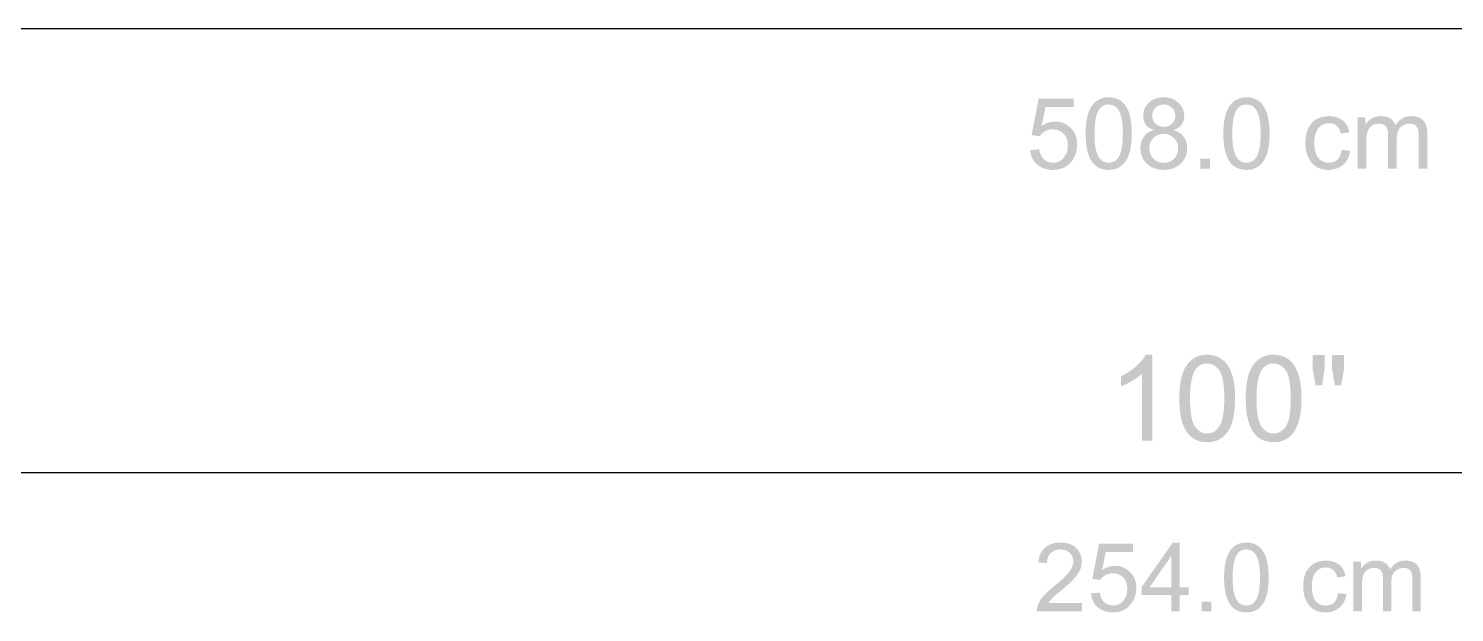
# Model space of a CAD drawing. Header units: inches. Extents: x 0 to 700, y 0 to 895.
# Drawn here: x 80.1 to 125.13, y 849.58 to 868 of the extents above; entities that cross this region are included whole.
import ezdxf

# ---------------------------------------------------------------- set-up
doc = ezdxf.new("R2010")
doc.units = ezdxf.units.IN
doc.header["$MEASUREMENT"] = 0
doc.layers.add('A-DIMS-IMP', color=7, linetype='Continuous', lineweight=13)
doc.layers.add('A-DIMS-MET', color=7, linetype='Continuous', lineweight=13)

msp = doc.modelspace()

# ---------------------------------------------------------------- hatches: boundary and pattern name
at = {"layer": 'A-DIMS-IMP'}
h = msp.add_hatch(color=7, dxfattribs=at)
h.paths.add_polyline_path([(115.589, 855), (115.258, 855), (115.258, 857.112), (115.193, 857.055), (115.119, 856.998), (115.036, 856.941), (114.944, 856.884), (114.849, 856.831), (114.759, 856.784), (114.674, 856.745), (114.595, 856.713), (114.595, 857.033), (114.729, 857.102), (114.855, 857.178), (114.972, 857.261), (115.081, 857.35), (115.177, 857.442), (115.259, 857.533), (115.325, 857.623), (115.376, 857.711), (115.589, 857.711), (115.589, 855)])
h.paths.add_polyline_path([(116.438, 856.332), (116.44, 856.448), (116.444, 856.559), (116.452, 856.664), (116.463, 856.764), (116.477, 856.857), (116.494, 856.945), (116.514, 857.026), (116.537, 857.102), (116.563, 857.173), (116.592, 857.24), (116.624, 857.303), (116.659, 857.361), (116.697, 857.415), (116.738, 857.465), (116.782, 857.511), (116.83, 857.553), (116.88, 857.59), (116.933, 857.622), (116.989, 857.649), (117.049, 857.671), (117.112, 857.689), (117.177, 857.701), (117.246, 857.709), (117.319, 857.711), (117.424, 857.706), (117.523, 857.689), (117.614, 857.662), (117.7, 857.624), (117.778, 857.575), (117.849, 857.517), (117.914, 857.449), (117.971, 857.371), (118.021, 857.284), (118.066, 857.188), (118.105, 857.084), (118.138, 856.97), (118.152, 856.908), (118.165, 856.841), (118.175, 856.769), (118.184, 856.692), (118.19, 856.61), (118.195, 856.522), (118.198, 856.429), (118.199, 856.332), (118.197, 856.216), (118.193, 856.105), (118.185, 856.001), (118.175, 855.902), (118.161, 855.809), (118.144, 855.722), (118.124, 855.64), (118.101, 855.564), (118.075, 855.494), (118.046, 855.427), (118.014, 855.364), (117.98, 855.306), (117.942, 855.251), (117.9, 855.201), (117.856, 855.155), (117.809, 855.113), (117.759, 855.076), (117.706, 855.044), (117.649, 855.016), (117.59, 854.994), (117.527, 854.976), (117.46, 854.964), (117.391, 854.956), (117.319, 854.954), (117.224, 854.958), (117.134, 854.971), (117.049, 854.993), (116.97, 855.024), (116.896, 855.063), (116.827, 855.111), (116.764, 855.168), (116.705, 855.234), (116.643, 855.325), (116.588, 855.429), (116.543, 855.546), (116.505, 855.677), (116.476, 855.821), (116.455, 855.978), (116.442, 856.148), (116.438, 856.332)])
h.paths.add_polyline_path([(116.779, 856.332), (116.781, 856.172), (116.789, 856.027), (116.801, 855.895), (116.818, 855.778), (116.84, 855.674), (116.866, 855.584), (116.898, 855.509), (116.935, 855.447), (116.975, 855.395), (117.017, 855.35), (117.062, 855.313), (117.108, 855.282), (117.158, 855.257), (117.209, 855.24), (117.263, 855.23), (117.319, 855.227), (117.375, 855.23), (117.428, 855.24), (117.48, 855.258), (117.529, 855.282), (117.576, 855.313), (117.62, 855.351), (117.663, 855.396), (117.703, 855.448), (117.739, 855.51), (117.771, 855.586), (117.797, 855.675), (117.819, 855.779), (117.836, 855.896), (117.848, 856.028), (117.856, 856.173), (117.858, 856.332), (117.856, 856.491), (117.848, 856.637), (117.836, 856.769), (117.819, 856.886), (117.797, 856.99), (117.771, 857.08), (117.739, 857.156), (117.703, 857.217), (117.662, 857.269), (117.62, 857.313), (117.575, 857.351), (117.528, 857.382), (117.478, 857.406), (117.426, 857.423), (117.372, 857.433), (117.315, 857.437), (117.259, 857.434), (117.206, 857.425), (117.157, 857.409), (117.11, 857.388), (117.065, 857.361), (117.024, 857.328), (116.986, 857.289), (116.95, 857.243), (116.91, 857.175), (116.875, 857.094), (116.846, 856.999), (116.822, 856.892), (116.803, 856.771), (116.79, 856.638), (116.782, 856.491), (116.779, 856.332)])
h.paths.add_polyline_path([(118.536, 856.332), (118.537, 856.448), (118.542, 856.559), (118.55, 856.664), (118.561, 856.764), (118.574, 856.857), (118.591, 856.945), (118.611, 857.026), (118.634, 857.102), (118.661, 857.173), (118.69, 857.24), (118.722, 857.303), (118.757, 857.361), (118.795, 857.415), (118.836, 857.465), (118.88, 857.511), (118.927, 857.553), (118.977, 857.59), (119.031, 857.622), (119.087, 857.649), (119.147, 857.671), (119.209, 857.689), (119.275, 857.701), (119.344, 857.709), (119.416, 857.711), (119.522, 857.706), (119.62, 857.689), (119.712, 857.662), (119.798, 857.624), (119.876, 857.575), (119.947, 857.517), (120.011, 857.449), (120.068, 857.371), (120.119, 857.284), (120.164, 857.188), (120.203, 857.084), (120.236, 856.97), (120.25, 856.908), (120.262, 856.841), (120.273, 856.769), (120.281, 856.692), (120.288, 856.61), (120.293, 856.522), (120.296, 856.429), (120.297, 856.332), (120.295, 856.216), (120.291, 856.105), (120.283, 856.001), (120.272, 855.902), (120.259, 855.809), (120.242, 855.722), (120.222, 855.64), (120.199, 855.564), (120.173, 855.494), (120.144, 855.427), (120.112, 855.364), (120.077, 855.306), (120.039, 855.251), (119.998, 855.201), (119.954, 855.155), (119.907, 855.113), (119.857, 855.076), (119.804, 855.044), (119.747, 855.016), (119.687, 854.994), (119.624, 854.976), (119.558, 854.964), (119.489, 854.956), (119.416, 854.954), (119.321, 854.958), (119.232, 854.971), (119.147, 854.993), (119.068, 855.024), (118.994, 855.063), (118.925, 855.111), (118.861, 855.168), (118.803, 855.234), (118.74, 855.325), (118.686, 855.429), (118.64, 855.546), (118.603, 855.677), (118.574, 855.821), (118.553, 855.978), (118.54, 856.148), (118.536, 856.332)])
h.paths.add_polyline_path([(118.877, 856.332), (118.879, 856.172), (118.886, 856.027), (118.899, 855.895), (118.916, 855.778), (118.937, 855.674), (118.964, 855.584), (118.996, 855.509), (119.032, 855.447), (119.072, 855.395), (119.115, 855.35), (119.159, 855.313), (119.206, 855.282), (119.255, 855.257), (119.307, 855.24), (119.36, 855.23), (119.416, 855.227), (119.472, 855.23), (119.526, 855.24), (119.577, 855.258), (119.626, 855.282), (119.673, 855.313), (119.718, 855.351), (119.76, 855.396), (119.8, 855.448), (119.837, 855.51), (119.868, 855.586), (119.895, 855.675), (119.917, 855.779), (119.934, 855.896), (119.946, 856.028), (119.954, 856.173), (119.956, 856.332), (119.954, 856.491), (119.946, 856.637), (119.934, 856.769), (119.917, 856.886), (119.895, 856.99), (119.868, 857.08), (119.837, 857.156), (119.8, 857.217), (119.76, 857.269), (119.718, 857.313), (119.673, 857.351), (119.626, 857.382), (119.576, 857.406), (119.524, 857.423), (119.469, 857.433), (119.413, 857.437), (119.357, 857.434), (119.304, 857.425), (119.254, 857.409), (119.207, 857.388), (119.163, 857.361), (119.122, 857.328), (119.083, 857.289), (119.048, 857.243), (119.008, 857.175), (118.973, 857.094), (118.944, 856.999), (118.919, 856.892), (118.901, 856.771), (118.887, 856.638), (118.879, 856.491), (118.877, 856.332)])
h.paths.add_polyline_path([(120.742, 856.744), (120.65, 857.258), (120.65, 857.7), (121.028, 857.7), (121.028, 857.258), (120.945, 856.744), (120.742, 856.744)])
h.paths.add_polyline_path([(121.352, 856.744), (121.262, 857.258), (121.262, 857.7), (121.639, 857.7), (121.639, 857.258), (121.551, 856.744), (121.352, 856.744)])
at = {"layer": 'A-DIMS-MET'}
h = msp.add_hatch(color=7, dxfattribs=at)
h.paths.add_polyline_path([(112.094, 864.926), (112.145, 864.959), (112.197, 864.988), (112.249, 865.012), (112.302, 865.032), (112.356, 865.047), (112.409, 865.058), (112.464, 865.065), (112.518, 865.067), (112.587, 865.064), (112.654, 865.054), (112.718, 865.039), (112.78, 865.017), (112.84, 864.989), (112.897, 864.955), (112.953, 864.915), (113.006, 864.869), (113.055, 864.817), (113.097, 864.762), (113.132, 864.702), (113.162, 864.638), (113.184, 864.57), (113.201, 864.498), (113.21, 864.421), (113.214, 864.341), (113.21, 864.259), (113.2, 864.181), (113.184, 864.105), (113.161, 864.033), (113.131, 863.964), (113.095, 863.898), (113.052, 863.835), (113.003, 863.775), (112.948, 863.72), (112.889, 863.673), (112.826, 863.633), (112.759, 863.6), (112.688, 863.575), (112.613, 863.556), (112.533, 863.545), (112.45, 863.542), (112.381, 863.544), (112.315, 863.552), (112.25, 863.564), (112.189, 863.581), (112.129, 863.604), (112.072, 863.631), (112.018, 863.663), (111.965, 863.7), (111.917, 863.742), (111.874, 863.789), (111.836, 863.84), (111.804, 863.896), (111.777, 863.957), (111.756, 864.023), (111.74, 864.093), (111.73, 864.168), (112.017, 864.19), (112.027, 864.138), (112.04, 864.09), (112.055, 864.046), (112.072, 864.004), (112.092, 863.966), (112.115, 863.932), (112.14, 863.9), (112.167, 863.873), (112.228, 863.827), (112.295, 863.794), (112.369, 863.774), (112.45, 863.768), (112.501, 863.77), (112.549, 863.778), (112.595, 863.79), (112.639, 863.807), (112.68, 863.83), (112.719, 863.857), (112.755, 863.889), (112.789, 863.926), (112.819, 863.967), (112.846, 864.01), (112.868, 864.055), (112.886, 864.102), (112.9, 864.152), (112.911, 864.204), (112.917, 864.258), (112.919, 864.315), (112.917, 864.372), (112.91, 864.426), (112.9, 864.477), (112.886, 864.525), (112.867, 864.57), (112.844, 864.612), (112.817, 864.651), (112.786, 864.686), (112.751, 864.718), (112.715, 864.746), (112.675, 864.769), (112.634, 864.788), (112.59, 864.803), (112.543, 864.814), (112.495, 864.82), (112.444, 864.822), (112.379, 864.819), (112.319, 864.809), (112.262, 864.792), (112.21, 864.768), (112.161, 864.738), (112.116, 864.701), (112.075, 864.657), (112.037, 864.607), (111.777, 864.637), (111.996, 865.789), (113.107, 865.789), (113.107, 865.524), (112.214, 865.524), (112.094, 864.926)])
h.paths.add_polyline_path([(114.208, 865.831), (114.297, 865.826), (114.38, 865.813), (114.457, 865.79), (114.528, 865.759), (114.594, 865.719), (114.653, 865.67), (114.708, 865.611), (114.756, 865.544), (114.799, 865.468), (114.836, 865.383), (114.867, 865.289), (114.893, 865.186), (114.913, 865.074), (114.927, 864.953), (114.936, 864.823), (114.939, 864.685), (114.936, 864.545), (114.927, 864.414), (114.912, 864.292), (114.892, 864.18), (114.865, 864.077), (114.833, 863.983), (114.794, 863.899), (114.75, 863.824), (114.7, 863.758), (114.645, 863.7), (114.585, 863.652), (114.52, 863.612), (114.45, 863.581), (114.375, 863.559), (114.294, 863.546), (114.208, 863.542), (114.12, 863.546), (114.038, 863.56), (113.961, 863.582), (113.889, 863.613), (113.824, 863.653), (113.764, 863.703), (113.71, 863.761), (113.662, 863.828), (113.619, 863.903), (113.582, 863.988), (113.551, 864.082), (113.525, 864.185), (113.505, 864.296), (113.491, 864.417), (113.482, 864.546), (113.48, 864.685), (113.482, 864.825), (113.491, 864.956), (113.506, 865.077), (113.527, 865.19), (113.553, 865.293), (113.586, 865.387), (113.624, 865.472), (113.668, 865.547), (113.718, 865.614), (113.773, 865.671), (113.833, 865.72), (113.898, 865.76), (113.968, 865.791), (114.043, 865.813), (114.123, 865.826), (114.208, 865.831)])
h.paths.add_polyline_path([(114.208, 863.768), (114.262, 863.771), (114.312, 863.781), (114.359, 863.798), (114.403, 863.822), (114.443, 863.852), (114.48, 863.889), (114.513, 863.932), (114.543, 863.983), (114.569, 864.041), (114.592, 864.107), (114.612, 864.182), (114.628, 864.265), (114.64, 864.358), (114.649, 864.458), (114.654, 864.567), (114.656, 864.685), (114.655, 864.767), (114.653, 864.845), (114.649, 864.919), (114.644, 864.988), (114.637, 865.052), (114.628, 865.112), (114.618, 865.168), (114.606, 865.219), (114.578, 865.31), (114.544, 865.389), (114.504, 865.455), (114.457, 865.509), (114.403, 865.551), (114.344, 865.581), (114.278, 865.599), (114.205, 865.605), (114.152, 865.601), (114.101, 865.591), (114.055, 865.574), (114.011, 865.55), (113.971, 865.519), (113.935, 865.482), (113.902, 865.437), (113.872, 865.386), (113.846, 865.327), (113.823, 865.26), (113.804, 865.185), (113.789, 865.101), (113.776, 865.01), (113.768, 864.91), (113.762, 864.801), (113.761, 864.685), (113.761, 864.603), (113.764, 864.526), (113.768, 864.453), (113.773, 864.385), (113.78, 864.321), (113.789, 864.261), (113.799, 864.206), (113.811, 864.155), (113.839, 864.063), (113.874, 863.984), (113.914, 863.917), (113.961, 863.863), (114.014, 863.822), (114.072, 863.792), (114.137, 863.774), (114.208, 863.768)])
h.paths.add_polyline_path([(116.265, 864.792), (116.316, 864.774), (116.363, 864.753), (116.408, 864.731), (116.449, 864.705), (116.487, 864.678), (116.521, 864.648), (116.552, 864.616), (116.58, 864.581), (116.605, 864.544), (116.626, 864.505), (116.644, 864.463), (116.659, 864.419), (116.67, 864.372), (116.679, 864.324), (116.684, 864.272), (116.685, 864.219), (116.682, 864.148), (116.672, 864.08), (116.656, 864.015), (116.634, 863.954), (116.605, 863.895), (116.569, 863.839), (116.527, 863.786), (116.479, 863.736), (116.426, 863.69), (116.368, 863.651), (116.308, 863.618), (116.243, 863.59), (116.175, 863.569), (116.103, 863.554), (116.028, 863.545), (115.949, 863.542), (115.869, 863.545), (115.793, 863.554), (115.721, 863.569), (115.652, 863.591), (115.587, 863.618), (115.527, 863.652), (115.469, 863.692), (115.416, 863.737), (115.368, 863.788), (115.326, 863.841), (115.291, 863.898), (115.262, 863.958), (115.24, 864.021), (115.224, 864.087), (115.214, 864.156), (115.211, 864.228), (115.218, 864.331), (115.24, 864.427), (115.276, 864.516), (115.326, 864.599), (115.356, 864.637), (115.389, 864.671), (115.424, 864.701), (115.461, 864.727), (115.502, 864.749), (115.544, 864.767), (115.589, 864.781), (115.637, 864.792), (115.637, 864.798), (115.558, 864.828), (115.49, 864.865), (115.432, 864.91), (115.385, 864.963), (115.348, 865.024), (115.322, 865.092), (115.306, 865.168), (115.301, 865.252), (115.304, 865.312), (115.312, 865.37), (115.326, 865.426), (115.345, 865.479), (115.37, 865.529), (115.401, 865.577), (115.437, 865.622), (115.478, 865.665), (115.524, 865.704), (115.574, 865.737), (115.626, 865.766), (115.683, 865.789), (115.743, 865.807), (115.806, 865.82), (115.872, 865.828), (115.943, 865.831), (116.014, 865.828), (116.081, 865.82), (116.146, 865.807), (116.206, 865.788), (116.264, 865.764), (116.317, 865.734), (116.367, 865.7), (116.414, 865.66), (116.456, 865.616), (116.493, 865.57), (116.523, 865.521), (116.549, 865.47), (116.568, 865.418), (116.582, 865.362), (116.591, 865.305), (116.594, 865.245), (116.588, 865.166), (116.573, 865.094), (116.547, 865.028), (116.511, 864.969), (116.465, 864.916), (116.409, 864.87), (116.342, 864.831), (116.265, 864.798), (116.265, 864.792)])
h.paths.add_polyline_path([(115.949, 864.9), (116.023, 864.906), (116.091, 864.925), (116.152, 864.956), (116.208, 864.999), (116.253, 865.051), (116.286, 865.11), (116.306, 865.174), (116.312, 865.245), (116.306, 865.318), (116.286, 865.385), (116.253, 865.446), (116.206, 865.501), (116.15, 865.546), (116.088, 865.579), (116.02, 865.598), (115.946, 865.605), (115.87, 865.598), (115.802, 865.579), (115.741, 865.547), (115.686, 865.502), (115.641, 865.449), (115.609, 865.391), (115.59, 865.328), (115.584, 865.261), (115.59, 865.182), (115.61, 865.112), (115.643, 865.05), (115.689, 864.997), (115.745, 864.955), (115.807, 864.924), (115.875, 864.906), (115.949, 864.9)])
h.paths.add_polyline_path([(115.949, 863.768), (115.996, 863.77), (116.042, 863.776), (116.085, 863.786), (116.127, 863.799), (116.166, 863.817), (116.204, 863.838), (116.239, 863.864), (116.273, 863.893), (116.303, 863.926), (116.329, 863.961), (116.352, 863.998), (116.37, 864.037), (116.384, 864.079), (116.394, 864.123), (116.4, 864.17), (116.403, 864.219), (116.4, 864.268), (116.394, 864.314), (116.384, 864.359), (116.369, 864.401), (116.35, 864.441), (116.327, 864.479), (116.3, 864.514), (116.269, 864.547), (116.234, 864.577), (116.198, 864.603), (116.16, 864.625), (116.12, 864.643), (116.079, 864.658), (116.035, 864.668), (115.99, 864.674), (115.943, 864.676), (115.894, 864.673), (115.847, 864.667), (115.803, 864.657), (115.761, 864.643), (115.722, 864.624), (115.684, 864.601), (115.65, 864.574), (115.617, 864.543), (115.588, 864.509), (115.562, 864.474), (115.541, 864.437), (115.523, 864.398), (115.509, 864.357), (115.5, 864.315), (115.494, 864.271), (115.492, 864.225), (115.494, 864.177), (115.5, 864.132), (115.51, 864.088), (115.524, 864.046), (115.542, 864.007), (115.564, 863.969), (115.591, 863.933), (115.621, 863.899), (115.654, 863.869), (115.69, 863.842), (115.728, 863.819), (115.767, 863.801), (115.81, 863.786), (115.854, 863.776), (115.9, 863.77), (115.949, 863.768)])
h.paths.add_polyline_path([(117.411, 863.58), (117.098, 863.58), (117.098, 863.893), (117.411, 863.893), (117.411, 863.58)])
h.paths.add_polyline_path([(118.558, 865.831), (118.647, 865.826), (118.73, 865.813), (118.807, 865.79), (118.878, 865.759), (118.944, 865.719), (119.004, 865.67), (119.058, 865.611), (119.106, 865.544), (119.149, 865.468), (119.186, 865.383), (119.218, 865.289), (119.243, 865.186), (119.263, 865.074), (119.277, 864.953), (119.286, 864.823), (119.289, 864.685), (119.286, 864.545), (119.277, 864.414), (119.262, 864.292), (119.242, 864.18), (119.215, 864.077), (119.183, 863.983), (119.144, 863.899), (119.1, 863.824), (119.05, 863.758), (118.996, 863.7), (118.936, 863.652), (118.87, 863.612), (118.8, 863.581), (118.725, 863.559), (118.644, 863.546), (118.558, 863.542), (118.47, 863.546), (118.388, 863.56), (118.311, 863.582), (118.24, 863.613), (118.174, 863.653), (118.114, 863.703), (118.06, 863.761), (118.012, 863.828), (117.969, 863.903), (117.932, 863.988), (117.901, 864.082), (117.875, 864.185), (117.855, 864.296), (117.841, 864.417), (117.832, 864.546), (117.83, 864.685), (117.833, 864.825), (117.841, 864.956), (117.856, 865.077), (117.877, 865.19), (117.903, 865.293), (117.936, 865.387), (117.974, 865.472), (118.018, 865.547), (118.068, 865.614), (118.123, 865.671), (118.183, 865.72), (118.248, 865.76), (118.318, 865.791), (118.393, 865.813), (118.473, 865.826), (118.558, 865.831)])
h.paths.add_polyline_path([(118.558, 863.768), (118.612, 863.771), (118.662, 863.781), (118.709, 863.798), (118.753, 863.822), (118.793, 863.852), (118.83, 863.889), (118.863, 863.932), (118.893, 863.983), (118.92, 864.041), (118.943, 864.107), (118.962, 864.182), (118.978, 864.265), (118.99, 864.358), (118.999, 864.458), (119.004, 864.567), (119.006, 864.685), (119.005, 864.767), (119.003, 864.845), (118.999, 864.919), (118.994, 864.988), (118.987, 865.052), (118.978, 865.112), (118.968, 865.168), (118.957, 865.219), (118.929, 865.31), (118.894, 865.389), (118.854, 865.455), (118.807, 865.509), (118.754, 865.551), (118.694, 865.581), (118.628, 865.599), (118.555, 865.605), (118.502, 865.601), (118.452, 865.591), (118.405, 865.574), (118.361, 865.55), (118.321, 865.519), (118.285, 865.482), (118.252, 865.437), (118.222, 865.386), (118.196, 865.327), (118.174, 865.26), (118.154, 865.185), (118.139, 865.101), (118.126, 865.01), (118.118, 864.91), (118.113, 864.801), (118.111, 864.685), (118.112, 864.603), (118.114, 864.526), (118.118, 864.453), (118.123, 864.385), (118.13, 864.321), (118.139, 864.261), (118.149, 864.206), (118.161, 864.155), (118.189, 864.063), (118.224, 863.984), (118.264, 863.917), (118.311, 863.863), (118.364, 863.822), (118.422, 863.792), (118.487, 863.774), (118.558, 863.768)])
h.paths.add_polyline_path([(121.836, 864.141), (121.82, 864.066), (121.801, 863.996), (121.777, 863.931), (121.748, 863.872), (121.715, 863.818), (121.678, 863.769), (121.637, 863.725), (121.591, 863.686), (121.543, 863.652), (121.493, 863.623), (121.441, 863.598), (121.388, 863.578), (121.333, 863.562), (121.277, 863.551), (121.219, 863.544), (121.159, 863.542), (121.073, 863.545), (120.993, 863.556), (120.917, 863.574), (120.846, 863.6), (120.781, 863.632), (120.72, 863.672), (120.664, 863.719), (120.614, 863.773), (120.568, 863.834), (120.529, 863.898), (120.496, 863.968), (120.469, 864.042), (120.448, 864.121), (120.433, 864.205), (120.424, 864.294), (120.421, 864.387), (120.423, 864.464), (120.428, 864.537), (120.437, 864.606), (120.449, 864.672), (120.464, 864.733), (120.483, 864.79), (120.506, 864.844), (120.532, 864.893), (120.591, 864.981), (120.657, 865.055), (120.729, 865.115), (120.809, 865.161), (120.893, 865.194), (120.98, 865.219), (121.068, 865.233), (121.159, 865.238), (121.221, 865.236), (121.28, 865.23), (121.337, 865.22), (121.392, 865.205), (121.444, 865.187), (121.494, 865.165), (121.542, 865.138), (121.588, 865.108), (121.63, 865.074), (121.668, 865.035), (121.702, 864.993), (121.731, 864.948), (121.757, 864.898), (121.778, 864.844), (121.794, 864.787), (121.807, 864.726), (121.541, 864.685), (121.517, 864.761), (121.487, 864.828), (121.45, 864.884), (121.407, 864.931), (121.358, 864.967), (121.302, 864.993), (121.24, 865.008), (121.171, 865.013), (121.115, 865.011), (121.063, 865.003), (121.014, 864.99), (120.968, 864.972), (120.926, 864.949), (120.888, 864.921), (120.853, 864.888), (120.821, 864.85), (120.793, 864.807), (120.769, 864.76), (120.749, 864.709), (120.732, 864.654), (120.719, 864.595), (120.71, 864.531), (120.704, 864.464), (120.702, 864.393), (120.704, 864.32), (120.71, 864.252), (120.719, 864.187), (120.731, 864.128), (120.748, 864.072), (120.768, 864.021), (120.792, 863.973), (120.819, 863.931), (120.85, 863.893), (120.884, 863.859), (120.921, 863.832), (120.962, 863.809), (121.005, 863.791), (121.052, 863.778), (121.103, 863.77), (121.156, 863.768), (121.24, 863.774), (121.314, 863.793), (121.379, 863.825), (121.435, 863.87), (121.481, 863.927), (121.518, 863.997), (121.545, 864.079), (121.562, 864.174), (121.836, 864.141)])
h.paths.add_polyline_path([(124.27, 863.58), (123.995, 863.58), (123.995, 864.604), (123.994, 864.658), (123.991, 864.709), (123.986, 864.755), (123.98, 864.797), (123.969, 864.836), (123.952, 864.873), (123.93, 864.907), (123.901, 864.939), (123.865, 864.966), (123.82, 864.986), (123.766, 864.997), (123.703, 865.001), (123.625, 864.994), (123.552, 864.973), (123.485, 864.937), (123.424, 864.888), (123.396, 864.857), (123.372, 864.823), (123.352, 864.783), (123.335, 864.74), (123.322, 864.692), (123.313, 864.639), (123.308, 864.582), (123.306, 864.521), (123.306, 863.58), (123.031, 863.58), (123.031, 864.634), (123.03, 864.685), (123.026, 864.731), (123.02, 864.774), (123.012, 864.812), (123.002, 864.846), (122.989, 864.876), (122.974, 864.902), (122.957, 864.923), (122.916, 864.957), (122.867, 864.982), (122.811, 864.996), (122.747, 865.001), (122.703, 864.999), (122.662, 864.993), (122.623, 864.984), (122.585, 864.97), (122.55, 864.953), (122.516, 864.932), (122.485, 864.907), (122.456, 864.879), (122.429, 864.845), (122.406, 864.804), (122.386, 864.757), (122.37, 864.703), (122.358, 864.643), (122.349, 864.576), (122.343, 864.502), (122.342, 864.422), (122.342, 863.58), (122.067, 863.58), (122.067, 865.201), (122.314, 865.201), (122.314, 864.975), (122.32, 864.975), (122.364, 865.037), (122.412, 865.09), (122.466, 865.135), (122.524, 865.172), (122.587, 865.201), (122.655, 865.221), (122.727, 865.234), (122.805, 865.238), (122.89, 865.233), (122.968, 865.22), (123.037, 865.198), (123.099, 865.167), (123.153, 865.127), (123.198, 865.078), (123.236, 865.02), (123.266, 864.954), (123.313, 865.02), (123.365, 865.078), (123.421, 865.127), (123.481, 865.167), (123.546, 865.198), (123.615, 865.22), (123.688, 865.233), (123.766, 865.238), (123.827, 865.236), (123.884, 865.229), (123.937, 865.219), (123.986, 865.204), (124.032, 865.185), (124.073, 865.161), (124.11, 865.134), (124.144, 865.102), (124.174, 865.066), (124.199, 865.025), (124.221, 864.981), (124.238, 864.932), (124.252, 864.879), (124.262, 864.821), (124.268, 864.76), (124.27, 864.694), (124.27, 863.58)])
h = msp.add_hatch(color=7, dxfattribs=at)
h.paths.add_polyline_path([(113.368, 849.62), (111.937, 849.62), (111.945, 849.712), (111.969, 849.804), (112.009, 849.897), (112.064, 849.99), (112.1, 850.038), (112.142, 850.089), (112.191, 850.143), (112.247, 850.201), (112.31, 850.261), (112.38, 850.324), (112.457, 850.389), (112.541, 850.458), (112.645, 850.545), (112.743, 850.634), (112.836, 850.724), (112.923, 850.817), (112.962, 850.864), (112.996, 850.911), (113.025, 850.958), (113.049, 851.006), (113.067, 851.053), (113.08, 851.1), (113.088, 851.148), (113.091, 851.195), (113.089, 851.235), (113.083, 851.273), (113.074, 851.31), (113.062, 851.344), (113.045, 851.377), (113.026, 851.408), (113.002, 851.438), (112.975, 851.465), (112.913, 851.512), (112.844, 851.546), (112.767, 851.566), (112.683, 851.572), (112.597, 851.565), (112.519, 851.545), (112.447, 851.511), (112.383, 851.462), (112.355, 851.433), (112.33, 851.401), (112.31, 851.365), (112.292, 851.326), (112.279, 851.283), (112.269, 851.237), (112.263, 851.187), (112.261, 851.135), (111.989, 851.166), (111.997, 851.239), (112.011, 851.308), (112.031, 851.373), (112.055, 851.433), (112.085, 851.489), (112.119, 851.54), (112.159, 851.587), (112.204, 851.63), (112.254, 851.667), (112.306, 851.7), (112.362, 851.728), (112.421, 851.75), (112.483, 851.768), (112.548, 851.78), (112.617, 851.788), (112.688, 851.79), (112.766, 851.788), (112.839, 851.779), (112.907, 851.766), (112.971, 851.746), (113.031, 851.722), (113.087, 851.691), (113.138, 851.656), (113.184, 851.614), (113.226, 851.569), (113.262, 851.522), (113.292, 851.472), (113.317, 851.42), (113.337, 851.366), (113.351, 851.309), (113.359, 851.25), (113.362, 851.189), (113.359, 851.137), (113.352, 851.085), (113.341, 851.033), (113.324, 850.98), (113.303, 850.927), (113.278, 850.875), (113.247, 850.822), (113.212, 850.769), (113.17, 850.713), (113.119, 850.653), (113.058, 850.589), (112.988, 850.52), (112.909, 850.446), (112.821, 850.368), (112.723, 850.286), (112.616, 850.199), (112.56, 850.153), (112.509, 850.109), (112.463, 850.066), (112.421, 850.025), (112.385, 849.985), (112.353, 849.947), (112.327, 849.911), (112.305, 849.876), (113.368, 849.876), (113.368, 849.62)])
h.paths.add_polyline_path([(114, 850.918), (114.049, 850.95), (114.099, 850.977), (114.15, 851.001), (114.201, 851.02), (114.252, 851.035), (114.304, 851.045), (114.357, 851.051), (114.409, 851.054), (114.476, 851.051), (114.54, 851.042), (114.602, 851.027), (114.662, 851.006), (114.719, 850.979), (114.775, 850.946), (114.828, 850.908), (114.879, 850.863), (114.926, 850.813), (114.967, 850.759), (115.001, 850.702), (115.03, 850.64), (115.052, 850.575), (115.067, 850.505), (115.077, 850.431), (115.08, 850.354), (115.077, 850.275), (115.067, 850.199), (115.051, 850.126), (115.029, 850.057), (115, 849.99), (114.965, 849.926), (114.924, 849.866), (114.876, 849.808), (114.824, 849.755), (114.767, 849.71), (114.706, 849.671), (114.641, 849.639), (114.573, 849.615), (114.5, 849.597), (114.424, 849.587), (114.343, 849.583), (114.277, 849.586), (114.213, 849.593), (114.151, 849.605), (114.091, 849.621), (114.034, 849.643), (113.979, 849.669), (113.926, 849.7), (113.876, 849.736), (113.829, 849.776), (113.788, 849.821), (113.752, 849.871), (113.721, 849.925), (113.695, 849.984), (113.674, 850.047), (113.659, 850.115), (113.649, 850.187), (113.926, 850.208), (113.936, 850.158), (113.948, 850.112), (113.962, 850.069), (113.979, 850.029), (113.998, 849.992), (114.02, 849.959), (114.044, 849.929), (114.07, 849.902), (114.129, 849.858), (114.194, 849.826), (114.265, 849.808), (114.343, 849.801), (114.392, 849.804), (114.439, 849.811), (114.484, 849.823), (114.526, 849.839), (114.565, 849.861), (114.603, 849.887), (114.638, 849.918), (114.67, 849.954), (114.699, 849.993), (114.725, 850.034), (114.746, 850.078), (114.764, 850.124), (114.778, 850.172), (114.788, 850.222), (114.793, 850.274), (114.795, 850.329), (114.793, 850.384), (114.787, 850.436), (114.777, 850.485), (114.763, 850.532), (114.745, 850.575), (114.723, 850.615), (114.697, 850.652), (114.667, 850.687), (114.634, 850.717), (114.598, 850.744), (114.561, 850.767), (114.521, 850.785), (114.478, 850.799), (114.433, 850.81), (114.386, 850.816), (114.337, 850.818), (114.275, 850.815), (114.217, 850.805), (114.163, 850.789), (114.112, 850.766), (114.065, 850.737), (114.021, 850.701), (113.981, 850.659), (113.945, 850.61), (113.695, 850.64), (113.905, 851.751), (114.977, 851.751), (114.977, 851.494), (114.116, 851.494), (114, 850.918)])
h.paths.add_polyline_path([(116.739, 850.136), (116.447, 850.136), (116.447, 849.62), (116.182, 849.62), (116.182, 850.136), (115.246, 850.136), (115.246, 850.38), (116.229, 851.78), (116.447, 851.78), (116.447, 850.38), (116.739, 850.38), (116.739, 850.136)])
h.paths.add_polyline_path([(116.182, 850.38), (116.182, 851.356), (116.176, 851.356), (115.506, 850.38), (116.182, 850.38)])
h.paths.add_polyline_path([(117.449, 849.62), (117.147, 849.62), (117.147, 849.922), (117.449, 849.922), (117.449, 849.62)])
h.paths.add_polyline_path([(118.555, 851.79), (118.641, 851.786), (118.721, 851.773), (118.795, 851.751), (118.864, 851.721), (118.927, 851.682), (118.985, 851.635), (119.037, 851.579), (119.084, 851.514), (119.125, 851.441), (119.161, 851.359), (119.191, 851.268), (119.216, 851.169), (119.235, 851.061), (119.249, 850.944), (119.257, 850.819), (119.26, 850.685), (119.257, 850.55), (119.248, 850.424), (119.234, 850.307), (119.214, 850.198), (119.189, 850.099), (119.157, 850.009), (119.12, 849.927), (119.078, 849.855), (119.03, 849.791), (118.977, 849.736), (118.919, 849.689), (118.856, 849.651), (118.788, 849.621), (118.716, 849.6), (118.638, 849.587), (118.555, 849.583), (118.47, 849.587), (118.391, 849.6), (118.317, 849.622), (118.248, 849.652), (118.185, 849.691), (118.127, 849.738), (118.075, 849.794), (118.028, 849.859), (117.987, 849.932), (117.951, 850.014), (117.921, 850.104), (117.897, 850.203), (117.877, 850.311), (117.864, 850.427), (117.855, 850.552), (117.853, 850.685), (117.856, 850.82), (117.864, 850.947), (117.878, 851.064), (117.898, 851.172), (117.924, 851.272), (117.955, 851.363), (117.992, 851.444), (118.035, 851.517), (118.083, 851.581), (118.135, 851.637), (118.193, 851.684), (118.256, 851.722), (118.323, 851.752), (118.396, 851.773), (118.473, 851.786), (118.555, 851.79)])
h.paths.add_polyline_path([(118.555, 849.801), (118.607, 849.804), (118.656, 849.814), (118.701, 849.83), (118.743, 849.853), (118.782, 849.882), (118.817, 849.918), (118.849, 849.96), (118.878, 850.008), (118.904, 850.064), (118.926, 850.128), (118.945, 850.2), (118.96, 850.281), (118.972, 850.37), (118.98, 850.467), (118.985, 850.572), (118.987, 850.685), (118.986, 850.765), (118.984, 850.84), (118.98, 850.911), (118.975, 850.978), (118.968, 851.04), (118.96, 851.098), (118.951, 851.151), (118.939, 851.2), (118.912, 851.288), (118.879, 851.364), (118.84, 851.428), (118.795, 851.48), (118.744, 851.52), (118.686, 851.549), (118.622, 851.566), (118.553, 851.572), (118.501, 851.569), (118.452, 851.559), (118.407, 851.543), (118.365, 851.52), (118.327, 851.49), (118.292, 851.454), (118.26, 851.411), (118.231, 851.362), (118.206, 851.305), (118.184, 851.24), (118.166, 851.168), (118.151, 851.087), (118.139, 850.999), (118.13, 850.902), (118.125, 850.798), (118.124, 850.685), (118.125, 850.607), (118.127, 850.532), (118.131, 850.462), (118.136, 850.396), (118.143, 850.334), (118.151, 850.277), (118.161, 850.223), (118.172, 850.174), (118.2, 850.086), (118.233, 850.01), (118.272, 849.945), (118.317, 849.893), (118.368, 849.853), (118.424, 849.824), (118.487, 849.807), (118.555, 849.801)])
h.paths.add_polyline_path([(121.716, 850.161), (121.701, 850.088), (121.682, 850.021), (121.659, 849.959), (121.631, 849.902), (121.6, 849.849), (121.564, 849.802), (121.524, 849.76), (121.48, 849.722), (121.433, 849.69), (121.385, 849.661), (121.335, 849.638), (121.284, 849.618), (121.231, 849.603), (121.177, 849.592), (121.121, 849.585), (121.063, 849.583), (120.981, 849.587), (120.903, 849.597), (120.83, 849.615), (120.762, 849.639), (120.698, 849.67), (120.64, 849.709), (120.586, 849.754), (120.537, 849.806), (120.494, 849.864), (120.456, 849.927), (120.424, 849.994), (120.398, 850.066), (120.378, 850.142), (120.363, 850.223), (120.354, 850.308), (120.352, 850.398), (120.353, 850.472), (120.358, 850.543), (120.367, 850.61), (120.378, 850.673), (120.393, 850.732), (120.412, 850.787), (120.433, 850.839), (120.458, 850.886), (120.515, 850.971), (120.579, 851.043), (120.649, 851.1), (120.726, 851.144), (120.807, 851.177), (120.89, 851.2), (120.976, 851.214), (121.063, 851.219), (121.123, 851.217), (121.18, 851.211), (121.235, 851.201), (121.287, 851.187), (121.338, 851.17), (121.386, 851.148), (121.432, 851.123), (121.476, 851.093), (121.517, 851.06), (121.554, 851.023), (121.587, 850.983), (121.615, 850.939), (121.64, 850.891), (121.66, 850.839), (121.676, 850.784), (121.688, 850.725), (121.432, 850.685), (121.409, 850.759), (121.379, 850.823), (121.344, 850.878), (121.303, 850.922), (121.255, 850.957), (121.201, 850.982), (121.141, 850.997), (121.075, 851.002), (121.021, 851), (120.97, 850.992), (120.923, 850.98), (120.879, 850.963), (120.839, 850.94), (120.802, 850.913), (120.768, 850.881), (120.738, 850.844), (120.711, 850.803), (120.687, 850.758), (120.668, 850.709), (120.651, 850.655), (120.639, 850.598), (120.63, 850.537), (120.624, 850.473), (120.623, 850.404), (120.624, 850.334), (120.63, 850.268), (120.638, 850.206), (120.651, 850.148), (120.667, 850.094), (120.686, 850.045), (120.709, 849.999), (120.735, 849.958), (120.765, 849.921), (120.798, 849.889), (120.834, 849.863), (120.873, 849.84), (120.915, 849.823), (120.96, 849.811), (121.009, 849.804), (121.06, 849.801), (121.141, 849.807), (121.213, 849.826), (121.276, 849.856), (121.329, 849.899), (121.374, 849.954), (121.409, 850.022), (121.435, 850.101), (121.452, 850.193), (121.716, 850.161)])
h.paths.add_polyline_path([(124.063, 849.62), (123.798, 849.62), (123.798, 850.607), (123.797, 850.66), (123.794, 850.708), (123.79, 850.753), (123.783, 850.794), (123.773, 850.831), (123.757, 850.866), (123.735, 850.9), (123.707, 850.931), (123.672, 850.957), (123.629, 850.975), (123.577, 850.987), (123.516, 850.99), (123.441, 850.983), (123.371, 850.963), (123.306, 850.929), (123.247, 850.881), (123.22, 850.852), (123.197, 850.818), (123.178, 850.78), (123.162, 850.738), (123.149, 850.692), (123.14, 850.641), (123.135, 850.587), (123.133, 850.528), (123.133, 849.62), (122.868, 849.62), (122.868, 850.637), (122.867, 850.685), (122.864, 850.73), (122.858, 850.771), (122.85, 850.808), (122.84, 850.841), (122.828, 850.87), (122.813, 850.894), (122.797, 850.915), (122.757, 850.948), (122.71, 850.971), (122.656, 850.986), (122.594, 850.99), (122.552, 850.988), (122.512, 850.983), (122.474, 850.974), (122.438, 850.961), (122.404, 850.944), (122.372, 850.924), (122.342, 850.9), (122.313, 850.872), (122.288, 850.84), (122.265, 850.801), (122.246, 850.755), (122.231, 850.703), (122.219, 850.645), (122.21, 850.58), (122.205, 850.509), (122.204, 850.432), (122.204, 849.62), (121.938, 849.62), (121.938, 851.183), (122.177, 851.183), (122.177, 850.965), (122.183, 850.965), (122.225, 851.025), (122.272, 851.076), (122.323, 851.12), (122.379, 851.155), (122.44, 851.183), (122.505, 851.203), (122.575, 851.215), (122.65, 851.219), (122.732, 851.214), (122.807, 851.202), (122.874, 851.18), (122.934, 851.15), (122.985, 851.112), (123.03, 851.064), (123.066, 851.009), (123.095, 850.945), (123.141, 851.009), (123.19, 851.064), (123.244, 851.112), (123.302, 851.15), (123.365, 851.18), (123.431, 851.202), (123.502, 851.214), (123.577, 851.219), (123.636, 851.217), (123.691, 851.21), (123.742, 851.2), (123.79, 851.186), (123.833, 851.167), (123.873, 851.145), (123.909, 851.118), (123.941, 851.088), (123.97, 851.053), (123.995, 851.014), (124.016, 850.971), (124.033, 850.924), (124.046, 850.872), (124.055, 850.817), (124.061, 850.758), (124.063, 850.694), (124.063, 849.62)])

# ---------------------------------------------------------------- linework, layer by layer
at = {"color": 7}
for p, q in [((19.4, 868), (216.6, 868)), ((69.4, 854), (166.6, 854))]:
    msp.add_line(p, q, dxfattribs=at)

doc.saveas('drawing.dxf')
